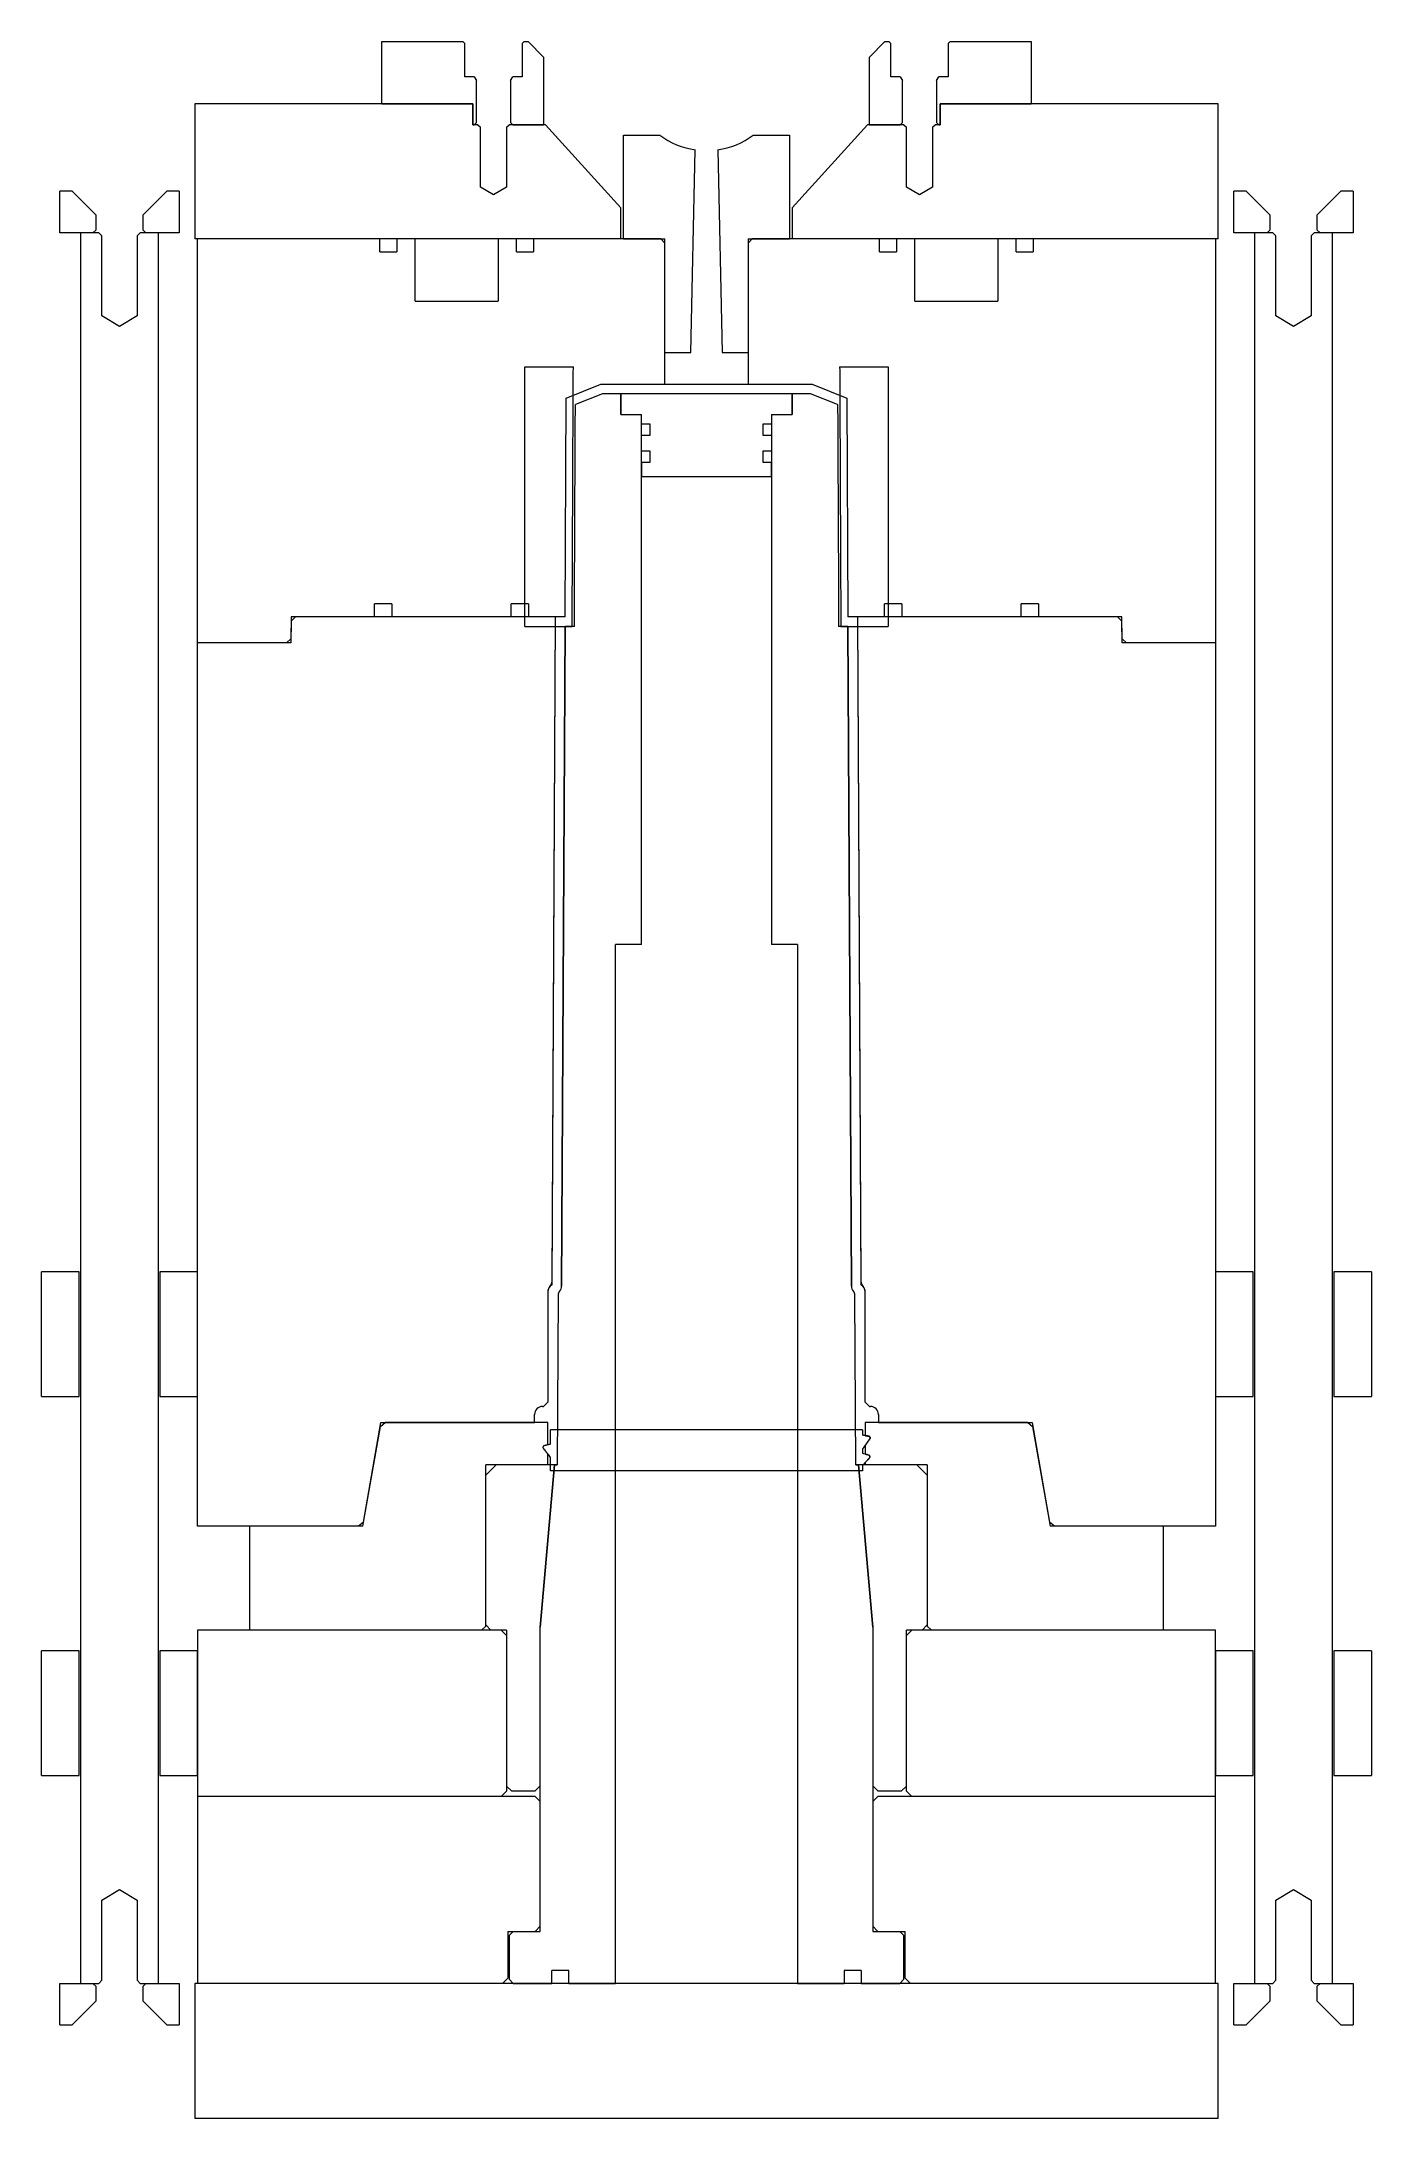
# Model space of a CAD drawing. Header units: millimetres. Extents: x -128 to 128, y -126 to 274.
import ezdxf

# ---------------------------------------------------------------- set-up
doc = ezdxf.new("R2010")
doc.units = ezdxf.units.MM
doc.layers.add('1', color=7, linetype='Continuous', true_color=0xffffff)

msp = doc.modelspace()

# ---------------------------------------------------------------- linework, layer by layer
at = {"layer": '1', "color": 173, "linetype": 'Continuous', "lineweight": 18}
for p, q in [((-62.5, 261.96), (-62.5, 273.96)), ((-62.5, 273.96), (-46.9, 273.96)), ((-46.9, 273.96), (-46.5, 273.56)), ((-46.5, 267.16), (-46.5, 273.56)), ((-35.5, 273.56), (-35.1, 273.96)), ((-35.5, 273.56), (-35.5, 267.16)), ((-35.1, 273.96), (-34.36, 273.96)), ((-34.36, 273.96), (-31.36, 270.96)), ((31.36, 270.96), (34.36, 273.96)), ((34.36, 273.96), (35.1, 273.96)), ((35.1, 273.96), (35.5, 273.56)), ((35.5, 267.16), (35.5, 273.56)), ((46.5, 273.56), (46.9, 273.96)), ((46.5, 273.56), (46.5, 267.16)), ((46.9, 273.96), (62.5, 273.96)), ((62.5, 273.96), (62.5, 261.96)), ((-31.36, 270.96), (-31.36, 257.96)), ((31.36, 257.96), (31.36, 270.96)), ((-44.7, 267.16), (-46.5, 267.16)), ((-44.7, 267.16), (-44.3, 266.47)), ((-44.3, 258.36), (-44.3, 266.47)), ((-37.7, 266.47), (-37.3, 267.16)), ((-37.7, 266.47), (-37.7, 258.36)), ((-35.5, 267.16), (-37.3, 267.16)), ((37.3, 267.16), (35.5, 267.16)), ((37.3, 267.16), (37.7, 266.47)), ((37.7, 258.36), (37.7, 266.47)), ((44.3, 266.47), (44.7, 267.16)), ((44.3, 266.47), (44.3, 258.36)), ((46.5, 267.16), (44.7, 267.16)), ((-45, 261.96), (-98.5, 261.96)), ((-98.5, 261.96), (-98.5, 235.96)), ((-62.5, 261.96), (-45, 261.96)), ((-45, 261.96), (-45, 257.96)), ((-45, 257.96), (-45, 261.96)), ((45, 261.96), (62.5, 261.96)), ((45, 257.96), (45, 261.96)), ((98.5, 261.96), (45, 261.96)), ((45, 261.96), (45, 257.96)), ((98.5, 235.96), (98.5, 261.96)), ((-44, 257.96), (-45, 257.96)), ((-45, 257.96), (-44.7, 257.96)), ((-44.3, 258.36), (-44.7, 257.96)), ((-44, 257.96), (-43.5, 257.46)), ((-43.5, 245.96), (-43.5, 257.46)), ((-38.5, 257.46), (-38, 257.96)), ((-38.5, 257.46), (-38.5, 245.96)), ((-31, 257.96), (-38, 257.96)), ((-37.3, 257.96), (-37.7, 258.36)), ((-37.3, 257.96), (-31.36, 257.96)), ((-31, 257.96), (-16.5, 241.96)), ((-16, 255.96), (-9, 255.96)), ((-16, 235.96), (-16, 255.96)), ((9, 255.96), (16, 255.96)), ((16, 255.96), (16, 235.96)), ((16.5, 241.96), (31, 257.96)), ((38, 257.96), (31, 257.96)), ((31.36, 257.96), (37.3, 257.96)), ((37.7, 258.36), (37.3, 257.96)), ((38, 257.96), (38.5, 257.46)), ((38.5, 245.96), (38.5, 257.46)), ((43.5, 257.46), (44, 257.96)), ((43.5, 257.46), (43.5, 245.96)), ((45, 257.96), (44, 257.96)), ((44.7, 257.96), (44.3, 258.36)), ((44.7, 257.96), (45, 257.96)), ((-3, 214.09), (-2.15, 253.12)), ((2.15, 253.12), (3, 214.09)), ((-124.5, 237.14), (-124.5, 245.14)), ((-122.12, 245.14), (-124.5, 245.14)), ((-117.5, 240.52), (-122.12, 245.14)), ((-103.88, 245.14), (-108.5, 240.52)), ((-101.5, 245.14), (-103.88, 245.14)), ((-101.5, 245.14), (-101.5, 237.14)), ((-41, 244.46), (-43.5, 245.96)), ((-38.5, 245.96), (-41, 244.46)), ((41, 244.46), (38.5, 245.96)), ((43.5, 245.96), (41, 244.46)), ((103.88, 245.14), (101.5, 245.14)), ((101.5, 237.14), (101.5, 245.14)), ((108.5, 240.52), (103.88, 245.14)), ((122.12, 245.14), (117.5, 240.52)), ((124.5, 245.14), (122.12, 245.14)), ((124.5, 245.14), (124.5, 237.14)), ((-117.5, 237.74), (-117.5, 240.52)), ((-108.5, 240.52), (-108.5, 237.74)), ((-16.5, 235.96), (-16.5, 241.96)), ((16.5, 241.96), (16.5, 235.96)), ((108.5, 237.74), (108.5, 240.52)), ((117.5, 240.52), (117.5, 237.74)), ((-118.1, 237.14), (-124.5, 237.14)), ((-120.5, 237.14), (-120.5, -99.86)), ((-117, 237.14), (-120.5, 237.14)), ((-118.1, 237.14), (-117.5, 237.74)), ((-116.4, 236.54), (-117, 237.14)), ((-116.4, 221.14), (-116.4, 236.54)), ((-109, 237.14), (-109.6, 236.54)), ((-109.6, 236.54), (-109.6, 221.14)), ((-105.5, 237.14), (-109, 237.14)), ((-108.5, 237.74), (-107.9, 237.14)), ((-101.5, 237.14), (-107.9, 237.14)), ((-105.5, -99.86), (-105.5, 237.14)), ((-16.5, 235.96), (-98.5, 235.96)), ((-62.89, 235.96), (-98, 235.96)), ((-98, 158.19), (-98, 235.96)), ((-62.89, 233.46), (-62.89, 235.96)), ((-59.59, 235.96), (-59.59, 233.46)), ((-56.09, 235.96), (-59.59, 235.96)), ((-56.09, 223.96), (-56.09, 235.96)), ((-36.59, 235.96), (-40.09, 235.96)), ((-40.09, 235.96), (-40.09, 223.96)), ((-36.59, 233.46), (-36.59, 235.96)), ((-33.29, 235.96), (-33.29, 233.46)), ((-8.8, 235.96), (-33.29, 235.96)), ((-16, 235.96), (-8, 235.96)), ((-8.8, 235.96), (-8, 235.16)), ((-8, 214.09), (-8, 235.96)), ((8, 235.16), (8.8, 235.96)), ((8, 235.96), (8, 214.09)), ((8, 235.96), (16, 235.96)), ((33.28, 235.96), (8.8, 235.96)), ((98.5, 235.96), (16.5, 235.96)), ((33.28, 233.46), (33.28, 235.96)), ((40.08, 235.96), (36.58, 235.96)), ((36.58, 235.96), (36.58, 233.46)), ((40.08, 223.96), (40.08, 235.96)), ((56.08, 235.96), (56.08, 223.96)), ((59.58, 235.96), (56.08, 235.96)), ((59.58, 233.46), (59.58, 235.96)), ((98, 235.96), (62.88, 235.96)), ((62.88, 235.96), (62.88, 233.46)), ((98, 235.96), (98, 158.19)), ((107.9, 237.14), (101.5, 237.14)), ((105.5, 237.14), (105.5, -99.86)), ((109, 237.14), (105.5, 237.14)), ((107.9, 237.14), (108.5, 237.74)), ((109.6, 236.54), (109, 237.14)), ((109.6, 221.14), (109.6, 236.54)), ((117, 237.14), (116.4, 236.54)), ((116.4, 236.54), (116.4, 221.14)), ((120.5, 237.14), (117, 237.14)), ((117.5, 237.74), (118.1, 237.14)), ((124.5, 237.14), (118.1, 237.14)), ((120.5, -99.86), (120.5, 237.14)), ((-62.89, 233.46), (-59.59, 233.46)), ((-36.59, 233.46), (-33.29, 233.46)), ((-8, 207.98), (-8, 235.16)), ((8, 235.16), (8, 207.98)), ((33.28, 233.46), (36.58, 233.46)), ((59.58, 233.46), (62.88, 233.46)), ((-56.09, 223.96), (-40.09, 223.96)), ((40.08, 223.96), (56.08, 223.96)), ((-113, 219.1), (-116.4, 221.14)), ((-109.6, 221.14), (-113, 219.1)), ((113, 219.1), (109.6, 221.14)), ((116.4, 221.14), (113, 219.1)), ((-8, 214.09), (-3, 214.09)), ((3, 214.09), (8, 214.09)), ((-35, 161.36), (-35, 211.36)), ((-35, 211.36), (-25.63, 211.36)), ((-27, 205.33), (-20.36, 207.98)), ((-27, 205.33), (-20.36, 207.98)), ((-20.36, 207.98), (20.36, 207.98)), ((-20.36, 207.98), (-8, 207.98)), ((8, 207.98), (20.36, 207.98)), ((20.36, 207.98), (27, 205.33)), ((20.36, 207.98), (27, 205.33)), ((25.63, 211.36), (35, 211.36)), ((35, 211.36), (35, 161.36)), ((-27.22, 163.19), (-27, 205.33)), ((-27.22, 163.19), (-27, 205.33)), ((-20.01, 206.15), (-25.24, 204.06)), ((-20.01, 206.15), (-25.24, 204.06)), ((20.01, 206.15), (-20.01, 206.15)), ((-16.5, 206.15), (-20.01, 206.15)), ((16.5, 206.15), (-16.5, 206.15)), ((-16.5, 202.15), (-16.5, 206.15)), ((-16.5, 206.15), (-16.5, 202.15)), ((16.5, 202.15), (16.5, 206.15)), ((20.01, 206.15), (16.5, 206.15)), ((16.5, 206.15), (16.5, 202.15)), ((25.24, 204.06), (20.01, 206.15)), ((25.24, 204.06), (20.01, 206.15)), ((27, 205.33), (27.22, 163.19)), ((27, 205.33), (27.22, 163.19)), ((-16.5, 202.15), (-12.5, 202.15)), ((-16.5, 202.15), (-12.5, 202.15)), ((-12.5, 200.35), (-12.5, 202.15)), ((-12.5, 100.14), (-12.5, 202.15)), ((-12.5, 200.35), (-10.9, 200.35)), ((-10.9, 200.35), (-10.9, 198.15)), ((10.9, 198.15), (10.9, 200.35)), ((10.9, 200.35), (12.5, 200.35)), ((12.5, 202.15), (16.5, 202.15)), ((12.5, 202.15), (16.5, 202.15)), ((12.5, 202.15), (12.5, 200.35)), ((12.5, 202.15), (12.5, 100.14)), ((-12.5, 195.15), (-12.5, 198.15)), ((-10.9, 198.15), (-12.5, 198.15)), ((12.5, 198.15), (10.9, 198.15)), ((12.5, 198.15), (12.5, 195.15)), ((-12.5, 195.15), (-10.9, 195.15)), ((-12.45, 190.15), (-12.47, 192.95)), ((-10.9, 192.95), (-12.47, 192.95)), ((-10.9, 195.15), (-10.9, 192.95)), ((10.9, 192.95), (10.9, 195.15)), ((10.9, 195.15), (12.5, 195.15)), ((12.47, 192.95), (10.9, 192.95)), ((12.47, 192.95), (12.45, 190.15)), ((12.45, 190.15), (-12.45, 190.15)), ((-60.59, 165.69), (-63.88, 165.69)), ((-63.88, 163.19), (-63.88, 165.69)), ((-60.59, 165.69), (-60.59, 163.19)), ((-37.59, 163.19), (-37.59, 165.69)), ((-34.28, 165.69), (-37.59, 165.69)), ((-34.28, 165.69), (-34.28, 163.19)), ((34.28, 163.19), (34.28, 165.69)), ((37.59, 165.69), (34.28, 165.69)), ((37.59, 165.69), (37.59, 163.19)), ((60.59, 163.19), (60.59, 165.69)), ((63.88, 165.69), (60.59, 165.69)), ((63.88, 165.69), (63.88, 163.19)), ((-79.94, 163.19), (-80.01, 158.99)), ((-79.93, 162.39), (-80, 158.19)), ((-63.88, 163.19), (-79.94, 163.19)), ((-79.93, 162.39), (-79.11, 163.19)), ((-29.05, 163.19), (-79.11, 163.19)), ((-37.59, 163.19), (-60.59, 163.19)), ((-35, 161.36), (-25.86, 161.36)), ((-27.22, 163.19), (-34.28, 163.19)), ((-29.72, 34.61), (-29.05, 163.19)), ((-29.72, 35.32), (-29.05, 163.19)), ((-27.22, 163.19), (-29.05, 163.19)), ((-27.23, 161.36), (-27.89, 34.38)), ((-27.89, 34.38), (-27.23, 161.36)), ((-25.44, 161.36), (-27.23, 161.36)), ((-25.44, 161.36), (-27.23, 161.36)), ((27.23, 161.36), (25.44, 161.36)), ((27.23, 161.36), (25.44, 161.36)), ((25.86, 161.36), (35, 161.36)), ((34.28, 163.19), (27.22, 163.19)), ((29.05, 163.19), (27.22, 163.19)), ((27.89, 34.38), (27.23, 161.36)), ((27.23, 161.36), (27.89, 34.38)), ((29.05, 163.19), (29.72, 35.32)), ((29.05, 163.19), (29.72, 34.61)), ((79.11, 163.19), (29.05, 163.19)), ((60.59, 163.19), (37.59, 163.19)), ((79.94, 163.19), (63.88, 163.19)), ((79.11, 163.19), (79.93, 162.39)), ((80, 158.19), (79.93, 162.39)), ((80.01, 158.99), (79.94, 163.19)), ((-98, -11.86), (-98, 158.19)), ((-80.83, 158.19), (-98, 158.19)), ((-80, 158.19), (-98, 158.19)), ((-80.01, 158.99), (-80.83, 158.19)), ((98, 158.19), (80, 158.19)), ((80.83, 158.19), (80.01, 158.99)), ((98, 158.19), (80.83, 158.19)), ((98, 158.19), (98, -11.86)), ((-17.5, -99.86), (-17.5, 100.14)), ((-12.5, 100.14), (-17.5, 100.14)), ((17.5, 100.14), (12.5, 100.14)), ((17.5, 100.14), (17.5, -99.86)), ((-128, 13.14), (-128, 37.14)), ((-120.75, 37.14), (-128, 37.14)), ((-120.75, 13.14), (-120.75, 37.14)), ((-98, 37.14), (-105.25, 37.14)), ((-105.25, 37.14), (-105.25, 13.14)), ((-98, 13.14), (-98, 37.14)), ((98, 37.14), (98, 13.14)), ((105.25, 37.14), (98, 37.14)), ((105.25, 13.14), (105.25, 37.14)), ((128, 37.14), (120.75, 37.14)), ((120.75, 37.14), (120.75, 13.14)), ((128, 37.14), (128, 13.14)), ((-30.54, 33.26), (-30.54, 12.01)), ((-30.54, 33.26), (-30.54, 12.01)), ((-28.58, 32.66), (-28.76, 0)), ((-28.58, 32.66), (-28.76, 0)), ((28.76, 0), (28.58, 32.66)), ((28.76, 0), (28.58, 32.66)), ((30.54, 12.01), (30.54, 33.26)), ((30.54, 12.01), (30.54, 33.26)), ((-128, 13.14), (-120.75, 13.14)), ((-105.25, 13.14), (-98, 13.14)), ((-30.54, 12.01), (-31.35, 11.2)), ((-30.54, 12.01), (-31.35, 11.2)), ((31.35, 11.2), (30.54, 12.01)), ((31.35, 11.2), (30.54, 12.01)), ((98, 13.14), (105.25, 13.14)), ((120.75, 13.14), (128, 13.14)), ((-66.05, -11.09), (-62.66, 8.14)), ((-62.77, 7.36), (-61.84, 8.14)), ((-62.66, 8.14), (-33.08, 8.14)), ((-30.54, 8.14), (-61.84, 8.14)), ((-33.08, 8.14), (-33.08, 9.67)), ((-33.08, 8.14), (-33.08, 9.67)), ((-30.54, 8.14), (-33.08, 8.14)), ((-31.56, 11.2), (-31.35, 11.2)), ((-31.56, 11.2), (-31.35, 11.2)), ((-30.54, 3.82), (-30.54, 8.14)), ((-30.54, 3.82), (-30.54, 8.14)), ((33.09, 8.14), (30.54, 8.14)), ((30.54, 8.14), (30.54, 5.6)), ((61.84, 8.14), (30.54, 8.14)), ((30.54, 8.14), (30.54, 5.6)), ((31.35, 11.2), (31.56, 11.2)), ((31.35, 11.2), (31.56, 11.2)), ((33.09, 9.67), (33.09, 8.14)), ((33.09, 9.67), (33.09, 8.14)), ((33.09, 8.14), (62.66, 8.14)), ((61.84, 8.14), (62.77, 7.36)), ((62.66, 8.14), (66.05, -11.09)), ((-66.16, -11.86), (-62.77, 7.36)), ((30.04, 6.74), (-30.04, 6.74)), ((-30.04, 3.94), (-30.04, 6.74)), ((30.04, 6.74), (30.04, 5.69)), ((62.77, 7.36), (66.16, -11.86)), ((-30.54, 0), (-30.54, 2.05)), ((-30.54, 0), (-30.54, 2.05)), ((-28.76, 0), (-30.54, 0)), ((-30.04, -1.17), (-30.04, 1.42)), ((28.77, 0), (29.27, 0)), ((40.5, 0), (29.29, 0)), ((30.04, 2.98), (30.04, 2.19)), ((30.04, -0.17), (31.38, 1.33)), ((30.54, 3.69), (30.54, 2.04)), ((30.54, 3.69), (30.54, 2.04)), ((30.54, 0.39), (31.38, 1.33)), ((30.54, 0.39), (30.54, 0)), ((30.54, 0.39), (30.54, 0)), ((42.5, 0), (30.54, 0)), ((40.5, 0), (42.5, -2)), ((42.5, 0), (42.5, -31.06)), ((-42.5, -2), (-40.5, 0)), ((-30.54, 0), (-42.5, 0)), ((-42.5, -31.06), (-42.5, 0)), ((-42.5, -30.86), (-42.5, -2)), ((-29.29, 0), (-40.5, 0)), ((-29.29, 0), (-32.03, -31.25)), ((-32, -31.25), (-29.27, 0)), ((30.04, -1.17), (-30.04, -1.17)), ((-29.27, 0), (-28.77, 0)), ((30.54, 0), (28.76, 0)), ((29.27, 0), (32, -31.25)), ((32.02, -31.25), (29.29, 0)), ((30.04, -0.17), (30.04, -1.17)), ((42.5, -2), (42.5, -30.86)), ((-66.96, -11.86), (-98, -11.86)), ((-88, -11.86), (-88, -31.86)), ((-66.16, -11.86), (-88, -11.86)), ((-66.05, -11.09), (-66.96, -11.86)), ((66.96, -11.86), (66.05, -11.09)), ((88, -11.86), (66.16, -11.86)), ((98, -11.86), (66.96, -11.86)), ((88, -31.86), (88, -11.86)), ((-98, -31.86), (-98, -63.86)), ((-39.5, -31.86), (-98, -31.86)), ((-43.3, -31.86), (-88, -31.86)), ((-42.5, -31.06), (-43.3, -31.86)), ((-41.5, -31.86), (-42.5, -30.86)), ((-38.5, -31.86), (-41.5, -31.86)), ((-39.5, -31.86), (-38.5, -32.86)), ((-38.5, -31.86), (-38.5, -61.86)), ((-32.03, -61.83), (-32.03, -31.25)), ((-32, -89.86), (-32, -31.25)), ((32, -31.25), (32, -89.86)), ((32.02, -31.25), (32.02, -61.83)), ((38.5, -32.86), (39.5, -31.86)), ((38.5, -61.86), (38.5, -31.86)), ((41.5, -31.86), (38.5, -31.86)), ((98, -31.86), (39.5, -31.86)), ((42.5, -30.86), (41.5, -31.86)), ((43.3, -31.86), (42.5, -31.06)), ((88, -31.86), (43.3, -31.86)), ((98, -63.86), (98, -31.86)), ((-120.75, -35.86), (-128, -35.86)), ((-128, -59.86), (-128, -35.86)), ((-120.75, -59.86), (-120.75, -35.86)), ((-105.25, -35.86), (-105.25, -59.86)), ((-98, -35.86), (-105.25, -35.86)), ((-98, -59.86), (-98, -35.86)), ((-38.5, -32.86), (-38.5, -62.86)), ((38.5, -62.86), (38.5, -32.86)), ((105.25, -35.86), (98, -35.86)), ((98, -35.86), (98, -59.86)), ((105.25, -59.86), (105.25, -35.86)), ((120.75, -35.86), (120.75, -59.86)), ((128, -35.86), (120.75, -35.86)), ((128, -35.86), (128, -59.86)), ((-128, -59.86), (-120.75, -59.86)), ((-105.25, -59.86), (-98, -59.86)), ((98, -59.86), (105.25, -59.86)), ((120.75, -59.86), (128, -59.86)), ((-98, -63.86), (-98, -99.86)), ((-39.5, -63.86), (-98, -63.86)), ((-33, -63.86), (-98, -63.86)), ((-38.5, -62.86), (-39.5, -63.86)), ((-37.5, -62.86), (-38.5, -61.86)), ((-33.05, -62.86), (-37.5, -62.86)), ((-32.03, -61.83), (-33.05, -62.86)), ((-33, -63.86), (-32, -64.86)), ((32, -64.86), (33, -63.86)), ((33.05, -62.86), (32.02, -61.83)), ((98, -63.86), (33, -63.86)), ((37.5, -62.86), (33.05, -62.86)), ((38.5, -61.86), (37.5, -62.86)), ((39.5, -63.86), (38.5, -62.86)), ((98, -63.86), (39.5, -63.86)), ((98, -99.86), (98, -63.86)), ((-32, -88.86), (-32, -64.86)), ((32, -64.86), (32, -88.86)), ((-116.4, -83.86), (-113, -81.81)), ((-116.4, -99.26), (-116.4, -83.86)), ((-113, -81.81), (-109.6, -83.86)), ((-109.6, -83.86), (-109.6, -99.26)), ((109.6, -83.86), (113, -81.81)), ((109.6, -99.26), (109.6, -83.86)), ((113, -81.81), (116.4, -83.86)), ((116.4, -83.86), (116.4, -99.26)), ((-38.25, -89.86), (-33, -89.86)), ((-38.25, -89.86), (-38.25, -98.86)), ((-38, -90.66), (-37.2, -89.86)), ((-38, -90.66), (-38, -99.06)), ((-37.2, -89.86), (-32, -89.86)), ((-32, -88.86), (-33, -89.86)), ((33, -89.86), (32, -88.86)), ((32, -89.86), (37.2, -89.86)), ((33, -89.86), (38.25, -89.86)), ((37.2, -89.86), (38, -90.66)), ((38, -99.06), (38, -90.66)), ((38.25, -98.86), (38.25, -89.86)), ((-124.5, -99.86), (-118.1, -99.86)), ((-124.5, -107.86), (-124.5, -99.86)), ((-120.5, -99.86), (-117, -99.86)), ((-117.5, -100.46), (-118.1, -99.86)), ((-117, -99.86), (-116.4, -99.26)), ((-109.6, -99.26), (-109, -99.86)), ((-109, -99.86), (-105.5, -99.86)), ((-107.9, -99.86), (-108.5, -100.46)), ((-107.9, -99.86), (-101.5, -99.86)), ((-101.5, -99.86), (-101.5, -107.86)), ((98.5, -99.86), (-98.5, -99.86)), ((-98.5, -99.86), (-98.5, -125.86)), ((-39.25, -99.86), (-98, -99.86)), ((-38.25, -98.86), (-39.25, -99.86)), ((-37.2, -99.86), (-38, -99.06)), ((-37.2, -99.86), (-29.8, -99.86)), ((-26.5, -97.36), (-29.8, -97.36)), ((-29.8, -99.86), (-29.8, -97.36)), ((-26.5, -99.86), (-26.5, -97.36)), ((-26.5, -99.86), (-17.5, -99.86)), ((17.5, -99.86), (26.5, -99.86)), ((26.5, -97.36), (26.5, -99.86)), ((29.8, -97.36), (26.5, -97.36)), ((29.8, -97.36), (29.8, -99.86)), ((29.8, -99.86), (37.2, -99.86)), ((38, -99.06), (37.2, -99.86)), ((39.25, -99.86), (38.25, -98.86)), ((98, -99.86), (39.25, -99.86)), ((98.5, -125.86), (98.5, -99.86)), ((101.5, -99.86), (107.9, -99.86)), ((101.5, -107.86), (101.5, -99.86)), ((105.5, -99.86), (109, -99.86)), ((108.5, -100.46), (107.9, -99.86)), ((109, -99.86), (109.6, -99.26)), ((116.4, -99.26), (117, -99.86)), ((117, -99.86), (120.5, -99.86)), ((118.1, -99.86), (117.5, -100.46)), ((118.1, -99.86), (124.5, -99.86)), ((124.5, -99.86), (124.5, -107.86)), ((-122.12, -107.86), (-117.5, -103.23)), ((-117.5, -103.23), (-117.5, -100.46)), ((-108.5, -100.46), (-108.5, -103.23)), ((-108.5, -103.23), (-103.88, -107.86)), ((103.88, -107.86), (108.5, -103.23)), ((108.5, -103.23), (108.5, -100.46)), ((117.5, -100.46), (117.5, -103.23)), ((117.5, -103.23), (122.12, -107.86)), ((-124.5, -107.86), (-122.12, -107.86)), ((-103.88, -107.86), (-101.5, -107.86)), ((101.5, -107.86), (103.88, -107.86)), ((122.12, -107.86), (124.5, -107.86)), ((98.5, -125.86), (-98.5, -125.86))]:
    msp.add_line(p, q, dxfattribs=at)
for centre, radius, start, end in [((0, 267.96), 15, 233.1301, 261.7741), ((0, 267.96), 15, 278.2259, 306.8699), ((-29.01, 33.26), 1.53, 117.7788, 180), ((-29.01, 33.26), 1.53, 136.837, 180), ((-31.22, 35.33), 1.5, 316.837, 359.7), ((-27.58, 32.65), 1, 136.594, 179.7), ((-27.58, 32.65), 1, 136.594, 179.7), ((-29.42, 34.39), 1.53, 316.594, 359.7), ((-29.42, 34.39), 1.53, 316.594, 359.7), ((29.42, 34.39), 1.53, 180.3, 223.406), ((29.42, 34.39), 1.53, 180.3, 223.406), ((27.58, 32.65), 1, 0.3, 43.406), ((27.58, 32.65), 1, 0.3, 43.406), ((31.22, 35.33), 1.5, 180.3, 223.163), ((29.01, 33.26), 1.53, 0, 62.2212), ((29.01, 33.26), 1.53, 0, 43.163), ((-31.56, 9.67), 1.53, 90, 180), ((-31.56, 9.67), 1.53, 90, 180), ((31.56, 9.67), 1.53, 360, 90), ((31.56, 9.67), 1.53, 360, 90)]:
    msp.add_arc(centre, radius, start, end, dxfattribs=at)
for points, degree, knots in [([(-25.86, 161.36), (-25.86, 163.24), (-25.85, 165.12), (-25.8, 174.89), (-25.76, 182.78), (-25.7, 197.57), (-25.66, 204.47), (-25.63, 211.36)], 3, [0, 0, 0, 0, 0.112686, 0.112686, 0.586394, 0.586394, 1, 1, 1, 1]), ([(25.63, 211.36), (25.64, 209.49), (25.65, 207.61), (25.7, 197.84), (25.73, 189.95), (25.8, 175.16), (25.83, 168.26), (25.86, 161.36)], 3, [0, 0, 0, 0, 0.112416, 0.112416, 0.586123, 0.586123, 1, 1, 1, 1]), ([(-25.44, 161.36), (-25.43, 163.25), (-25.42, 165.14), (-25.37, 174.92), (-25.34, 182.82), (-25.28, 195.16), (-25.26, 199.61), (-25.24, 204.06)], 3, [0, 0, 0, 0, 0.132671, 0.132671, 0.687372, 0.687372, 1, 1, 1, 1]), ([(-25.44, 161.36), (-25.43, 163.25), (-25.42, 165.14), (-25.37, 174.92), (-25.34, 182.82), (-25.28, 195.16), (-25.26, 199.61), (-25.24, 204.06)], 3, [0, 0, 0, 0, 0.132671, 0.132671, 0.687372, 0.687372, 1, 1, 1, 1]), ([(25.24, 204.06), (25.25, 202.18), (25.26, 200.3), (25.3, 190.53), (25.34, 182.63), (25.4, 170.28), (25.42, 165.82), (25.44, 161.36)], 3, [0, 0, 0, 0, 0.132051, 0.132051, 0.686752, 0.686752, 1, 1, 1, 1]), ([(25.24, 204.06), (25.25, 202.18), (25.26, 200.3), (25.3, 190.53), (25.34, 182.63), (25.4, 170.28), (25.42, 165.82), (25.44, 161.36)], 3, [0, 0, 0, 0, 0.132051, 0.132051, 0.686752, 0.686752, 1, 1, 1, 1]), ([(31.26, 5.47), (30.9, 5.54), (30.29, 5.64), (30.04, 5.69)], 2, [0, 0, 0, 0.589324, 1, 1, 1]), ([(30.04, 2.98), (30.12, 3.09), (30.28, 3.31), (30.45, 3.56), (31, 4.34), (31.45, 5)], 2, [0, 0, 0, 0.109369, 0.225538, 0.353446, 1, 1, 1]), ([(-31.24, 3.65), (-31.28, 3.64), (-31.31, 3.63), (-31.37, 3.59), (-31.39, 3.57), (-31.43, 3.51), (-31.45, 3.48), (-31.47, 3.42), (-31.48, 3.38), (-31.48, 3.32), (-31.47, 3.28), (-31.45, 3.22), (-31.43, 3.19), (-31.41, 3.16)], 3, [0, 0, 0, 0, 0.167086, 0.167086, 0.334126, 0.334126, 0.501856, 0.501856, 0.670608, 0.670608, 0.840027, 0.840027, 1, 1, 1, 1]), ([(-31.24, 3.65), (-31.28, 3.64), (-31.31, 3.63), (-31.37, 3.59), (-31.39, 3.57), (-31.43, 3.51), (-31.45, 3.48), (-31.47, 3.42), (-31.48, 3.38), (-31.48, 3.32), (-31.47, 3.28), (-31.45, 3.22), (-31.43, 3.19), (-31.41, 3.16)], 3, [0, 0, 0, 0, 0.167086, 0.167086, 0.334126, 0.334126, 0.501856, 0.501856, 0.670608, 0.670608, 0.840027, 0.840027, 1, 1, 1, 1]), ([(-31.24, 3.65), (-31.28, 3.64), (-31.31, 3.63), (-31.37, 3.59), (-31.39, 3.57), (-31.43, 3.51), (-31.45, 3.48), (-31.47, 3.42), (-31.48, 3.38), (-31.48, 3.32), (-31.47, 3.28), (-31.45, 3.22), (-31.43, 3.19), (-31.41, 3.16)], 3, [0, 0, 0, 0, 0.167086, 0.167086, 0.334126, 0.334126, 0.501856, 0.501856, 0.670608, 0.670608, 0.840027, 0.840027, 1, 1, 1, 1]), ([(-31.41, 3.16), (-31.33, 3.06), (-31.25, 2.95), (-31.08, 2.74), (-31, 2.64), (-30.79, 2.37), (-30.67, 2.21), (-30.54, 2.05)], 3, [0, 0, 0, 0, 0.284533, 0.284533, 0.569067, 0.569067, 1, 1, 1, 1]), ([(-31.41, 3.16), (-31.28, 3), (-31.16, 2.84), (-30.9, 2.51), (-30.77, 2.34), (-30.44, 1.92), (-30.24, 1.67), (-30.04, 1.42)], 3, [0, 0, 0, 0, 0.281461, 0.281461, 0.562921, 0.562921, 1, 1, 1, 1]), ([(-31.41, 3.16), (-31.33, 3.06), (-31.25, 2.95), (-31.08, 2.74), (-31, 2.64), (-30.79, 2.37), (-30.67, 2.21), (-30.54, 2.05)], 3, [0, 0, 0, 0, 0.284533, 0.284533, 0.569066, 0.569066, 1, 1, 1, 1]), ([(-30.04, 3.94), (-30.14, 3.91), (-30.24, 3.89), (-30.44, 3.84), (-30.55, 3.82), (-30.85, 3.74), (-31.05, 3.7), (-31.24, 3.65)], 3, [0, 0, 0, 0, 0.246972, 0.246972, 0.506427, 0.506427, 1, 1, 1, 1]), ([(-30.54, 3.82), (-30.6, 3.8), (-30.66, 3.79), (-30.78, 3.76), (-30.84, 3.75), (-31.02, 3.7), (-31.13, 3.68), (-31.24, 3.65)], 3, [0, 0, 0, 0, 0.256256, 0.256256, 0.512511, 0.512511, 1, 1, 1, 1]), ([(-30.54, 3.82), (-30.6, 3.8), (-30.66, 3.79), (-30.78, 3.76), (-30.84, 3.75), (-31.02, 3.7), (-31.13, 3.68), (-31.24, 3.65)], 3, [0, 0, 0, 0, 0.256256, 0.256256, 0.512511, 0.512511, 1, 1, 1, 1]), ([(31.24, 1.83), (31.12, 1.86), (31.01, 1.9), (30.84, 1.95), (30.78, 1.97), (30.66, 2), (30.6, 2.02), (30.37, 2.09), (30.21, 2.14), (30.04, 2.19)], 3, [0, 0, 0, 0, 0.285815, 0.285815, 0.434237, 0.434237, 0.582659, 0.582659, 1, 1, 1, 1]), ([(31.24, 1.83), (31.12, 1.86), (31.01, 1.9), (30.84, 1.95), (30.78, 1.97), (30.66, 2), (30.6, 2.02), (30.54, 2.04)], 3, [0, 0, 0, 0, 0.490536, 0.490536, 0.745268, 0.745268, 1, 1, 1, 1]), ([(30.54, 2.04), (30.6, 2.02), (30.66, 2), (30.78, 1.97), (30.84, 1.95), (31.01, 1.9), (31.12, 1.86), (31.24, 1.83)], 3, [0, 0, 0, 0, 0.254732, 0.254732, 0.509464, 0.509464, 1, 1, 1, 1]), ([(31.38, 1.33), (31.29, 1.23), (31.2, 1.13), (31.02, 0.93), (30.93, 0.83), (30.74, 0.62), (30.64, 0.5), (30.54, 0.39)], 3, [0, 0, 0, 0, 0.318449, 0.318449, 0.636897, 0.636897, 1, 1, 1, 1]), ([(31.38, 1.33), (31.44, 1.4), (31.47, 1.51), (31.41, 1.73), (31.32, 1.8), (31.24, 1.83)], 3, [0, 0, 0, 0, 0.5, 0.5, 1, 1, 1, 1]), ([(31.24, 1.83), (31.32, 1.8), (31.41, 1.73), (31.47, 1.51), (31.44, 1.4), (31.38, 1.33)], 3, [0, 0, 0, 0, 0.5, 0.5, 1, 1, 1, 1]), ([(31.38, 1.33), (31.4, 1.36), (31.42, 1.38), (31.44, 1.45), (31.45, 1.48), (31.46, 1.55), (31.45, 1.58), (31.44, 1.65), (31.42, 1.68), (31.38, 1.74), (31.36, 1.76), (31.3, 1.8), (31.27, 1.82), (31.24, 1.83)], 3, [0, 0, 0, 0, 0.159413, 0.159413, 0.327526, 0.327526, 0.495644, 0.495644, 0.663764, 0.663764, 0.831882, 0.831882, 1, 1, 1, 1])]:
    msp.add_open_spline(points, degree=degree, knots=knots, dxfattribs=at)
for points in [[(31.26, 5.47), (30.9, 5.54), (30.54, 5.6)], [(30.54, 5.6), (30.9, 5.54), (31.26, 5.47)], [(30.54, 3.69), (31, 4.34), (31.45, 5)], [(31.45, 5), (31, 4.34), (30.54, 3.69)]]:
    msp.add_open_spline(points, degree=2, dxfattribs=at)
for points in [[(31.26, 5.47), (31.73, 5.39), (31.45, 5)], [(31.45, 5), (31.73, 5.39), (31.26, 5.47)], [(31.45, 5), (31.73, 5.39), (31.26, 5.47)]]:
    msp.add_rational_spline(points, [1, 0.537299608346, 1], degree=2, dxfattribs=at)

doc.saveas('drawing.dxf')
